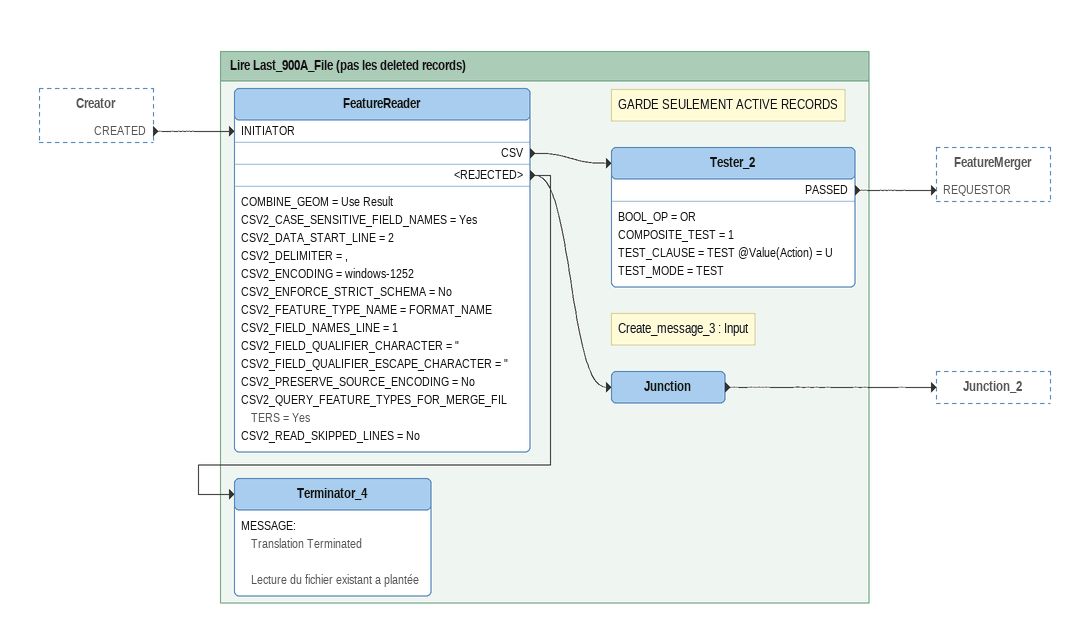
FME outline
Creator [outside]
    CREATED -> FeatureReader [INITIATOR]

Bookmark: Lire Last_900A_File (pas les deleted records)
FeatureReader
    COMBINE_GEOM = Use Result
    CSV2_CASE_SENSITIVE_FIELD_NAMES = Yes
    CSV2_DATA_START_LINE = 2
    CSV2_DELIMITER = ,
    CSV2_ENCODING = windows-1252
    CSV2_ENFORCE_STRICT_SCHEMA = No
    CSV2_FEATURE_TYPE_NAME = FORMAT_NAME
    CSV2_FIELD_NAMES_LINE = 1
    CSV2_FIELD_QUALIFIER_CHARACTER = "
    CSV2_FIELD_QUALIFIER_ESCAPE_CHARACTER = "
    CSV2_PRESERVE_SOURCE_ENCODING = No
    CSV2_QUERY_FEATURE_TYPES_FOR_MERGE_FILTERS = Yes
    CSV2_READ_SKIPPED_LINES = No
    CSV -> Tester_2
    <REJECTED> -> Terminator_4
    <REJECTED> -> Junction
Note: GARDE SEULEMENT ACTIVE RECORDS
Tester_2
    BOOL_OP = OR
    COMPOSITE_TEST = 1
    TEST_CLAUSE = TEST @Value(Action) = U
    TEST_MODE = TEST
    PASSED -> FeatureMerger [REQUESTOR]
Terminator_4
    MESSAGE:
      Translation Terminated

      Lecture du fichier existant a plantée
Note: Create_message_3 : Input
Junction
    -> Junction_2
